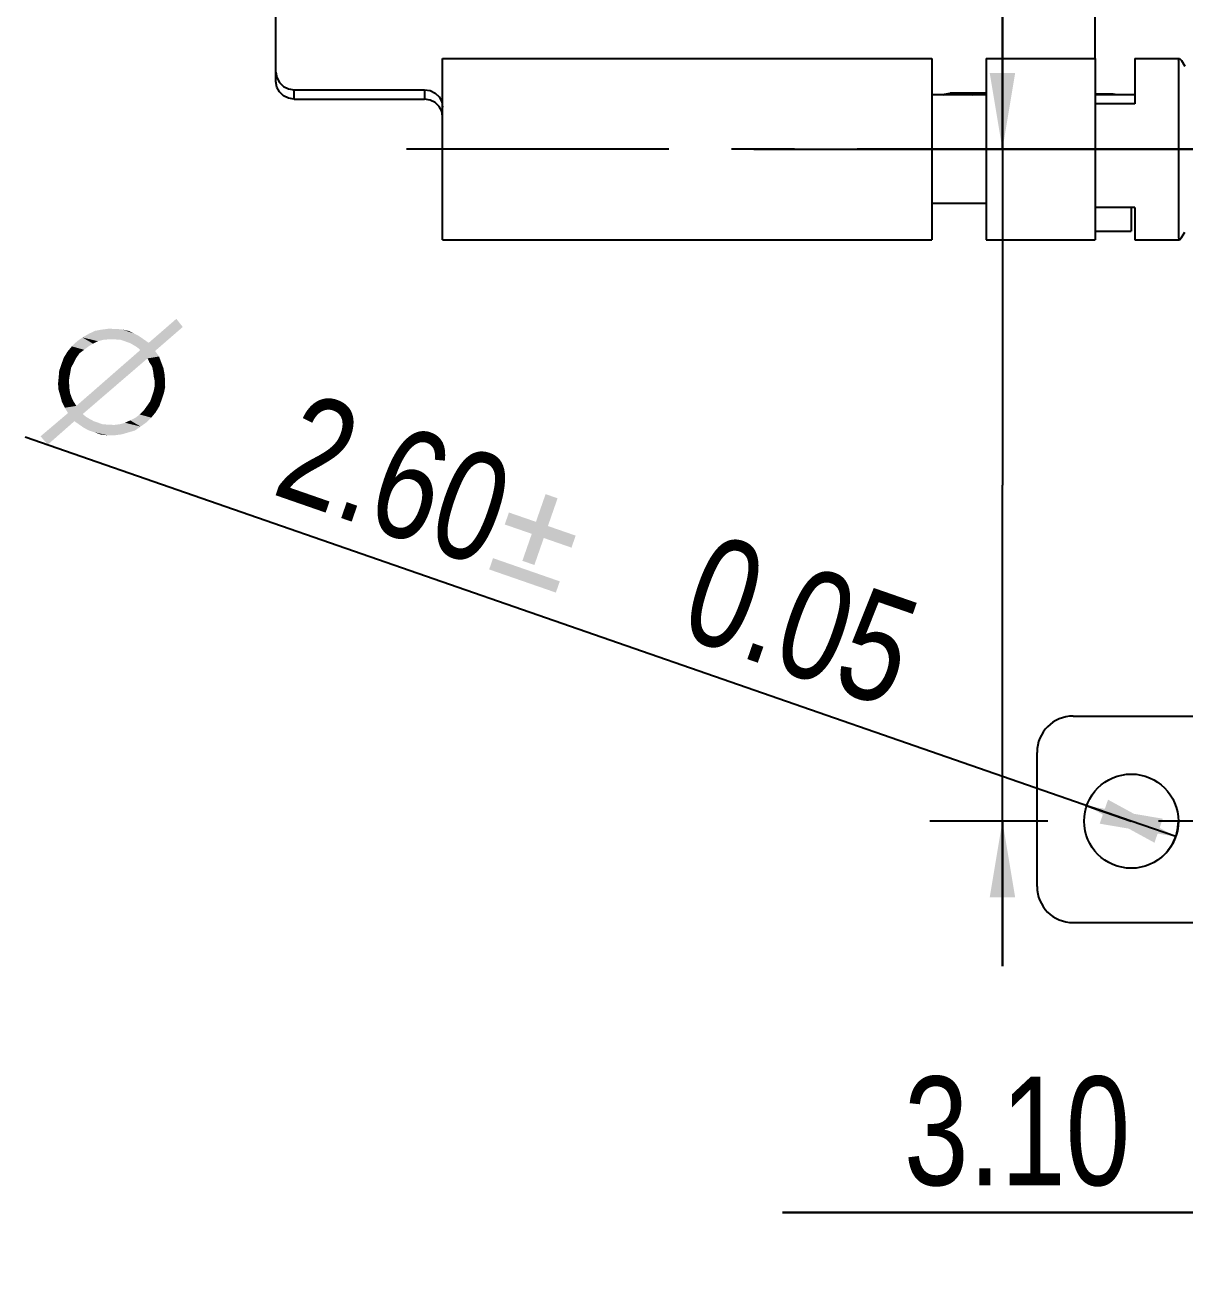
# Model space of a CAD drawing. Header units: millimetres. Extents: x 0 to 420, y 0 to 297.
# Drawn here: x 285.4 to 317.39, y 129.03 to 163.79 of the extents above; entities that cross this region are included whole.
import ezdxf
from ezdxf.enums import TextEntityAlignment as Align

# ---------------------------------------------------------------- set-up
doc = ezdxf.new("R2010")
doc.units = ezdxf.units.MM
doc.header["$LTSCALE"] = 23.1
doc.linetypes.add('CENTER', pattern=[0.6, 0.375, -0.075, 0.075, -0.075])
doc.layers.get('0').update_dxf_attribs({"linetype": 'CONTINUOUS'})
doc.layers.add('02___PRT_ALL_AXES', color=7, linetype='CONTINUOUS')
doc.layers.add('ASSEM_MEM', color=7, linetype='CONTINUOUS')
doc.styles.get("Standard").update_dxf_attribs({"font": 'txt', "width": 0.8})
doc.dimstyles.new('DIMSTYLE_1', dxfattribs={"dimtxt": 3, "dimasz": 2.1, "dimexe": 2, "dimexo": 1, "dimgap": 0.75, "dimtad": 1, "dimzin": 0, "dimdsep": 46, "dimtxsty": 'STANDARD', "dimblk": '_FILLED', "dimblk1": '_FILLED', "dimblk2": '_FILLED', "dimcen": 0.09, "dimazin": 0, "dimtol": 1, "dimtp": 0.05, "dimtm": 0.05, "dimtfac": 1, "dimtofl": 0, "dimtmove": 0, "dimatfit": 3, "dimldrblk": '_FILLED', "dimfxl": 1, "dimtolj": 1, "dimtzin": 0, "dimarcsym": 0})
doc.dimstyles.new('DIMSTYLE_3', dxfattribs={"dimtxt": 3, "dimasz": 2.1, "dimexe": 2, "dimexo": 1, "dimgap": 0.75, "dimtad": 1, "dimzin": 0, "dimdsep": 46, "dimtxsty": 'STANDARD', "dimblk": '_FILLED', "dimblk1": '_FILLED', "dimblk2": '_FILLED', "dimcen": 0.09, "dimazin": 0, "dimtp": 0.01, "dimtm": 0.01, "dimtfac": 1, "dimtofl": 0, "dimtmove": 0, "dimatfit": 3, "dimldrblk": '_FILLED', "dimfxl": 1, "dimtolj": 1, "dimtzin": 0, "dimarcsym": 0})
doc.dimstyles.new('DIMSTYLE_4', dxfattribs={"dimtxt": 3, "dimasz": 2.1, "dimexe": 2, "dimexo": 1, "dimtad": 1, "dimzin": 0, "dimdsep": 46, "dimtxsty": 'STANDARD', "dimblk": '_FILLED', "dimblk1": '_FILLED', "dimblk2": '_FILLED', "dimcen": 0.09, "dimazin": 0, "dimtol": 1, "dimtp": 0.05, "dimtm": 0.05, "dimtfac": 1, "dimtmove": 0, "dimatfit": 2, "dimldrblk": '_FILLED', "dimfxl": 1, "dimtolj": 1, "dimtzin": 0, "dimarcsym": 0})

# ---------------------------------------------------------------- blocks, each defined once
blk = doc.blocks.new('_FILLED')
at = {"color": 0, "linetype": 'BYBLOCK'}
blk.add_solid([(0, 0), (-1, 0.167), (-1, -0.167)], dxfattribs=at)
blk = doc.blocks.new('*D25')
at = {"color": 7, "linetype": 'CONTINUOUS'}
for p, q in [((327.931, 160.373), (327.931, 200.388)), ((327.931, 200.388), (327.931, 151.098)), ((305.501, 160.373), (329.931, 160.373)), ((327.931, 137.823), (327.931, 151.098)), ((328.915, 141.823), (325.931, 141.823)), ((327.931, 141.823), (327.931, 137.823))]:
    blk.add_line(p, q, dxfattribs=at)
at = {"color": 7, "linetype": 'CONTINUOUS', "xscale": 2.1, "yscale": 2.1, "zscale": 2.1}
for p, rotation in [((327.931, 160.373), 270), ((327.931, 141.823), 90)]:
    blk.add_blockref('_FILLED', p, dxfattribs=dict(at, rotation=rotation))
at = {"color": 7, "linetype": 'CONTINUOUS', "width": 0.8}
for s, p in [('0.05', (327.181, 190.788)), ('18.55', (327.181, 176.524))]:
    blk.add_text(s, height=3, rotation=90, dxfattribs=at).set_placement(p)
blk = doc.blocks.new('*D26')
at = {"color": 7, "linetype": 'CONTINUOUS'}
for p, q in [((318.667, 160.373), (318.667, 186.946)), ((318.667, 186.946), (318.667, 151.098)), ((317.715, 160.373), (316.667, 160.373)), ((318.667, 137.823), (318.667, 151.098)), ((320.215, 141.823), (316.667, 141.823)), ((318.667, 141.823), (318.667, 137.823))]:
    blk.add_line(p, q, dxfattribs=at)
at = {"color": 7, "linetype": 'CONTINUOUS', "xscale": 2.1, "yscale": 2.1, "zscale": 2.1}
for p, rotation in [((318.667, 160.373), 270), ((318.667, 141.823), 90)]:
    blk.add_blockref('_FILLED', p, dxfattribs=dict(at, rotation=rotation))
at = {"color": 7, "linetype": 'CONTINUOUS', "insert": (314.917, 174.946), "char_height": 3, "width": 12, "attachment_point": 1, "rotation": 90, "line_spacing_factor": 0.9}
blk.add_mtext('18.55', dxfattribs=at)
blk = doc.blocks.new('*D27')
at = {"color": 7, "linetype": 'CONTINUOUS'}
for p, q in [((312.361, 160.373), (312.361, 187.179)), ((312.361, 187.179), (312.361, 151.098)), ((308.926, 160.373), (314.361, 160.373)), ((312.361, 137.823), (312.361, 151.098)), ((313.615, 141.823), (310.361, 141.823)), ((312.361, 141.823), (312.361, 137.823))]:
    blk.add_line(p, q, dxfattribs=at)
at = {"color": 7, "linetype": 'CONTINUOUS', "xscale": 2.1, "yscale": 2.1, "zscale": 2.1}
for p, rotation in [((312.361, 160.373), 270), ((312.361, 141.823), 90)]:
    blk.add_blockref('_FILLED', p, dxfattribs=dict(at, rotation=rotation))
at = {"color": 7, "linetype": 'CONTINUOUS', "insert": (308.611, 175.179), "char_height": 3, "width": 12, "attachment_point": 1, "rotation": 90, "line_spacing_factor": 0.9}
blk.add_mtext('18.55', dxfattribs=at)
blk = doc.blocks.new('*D28')
at = {"color": 7, "linetype": 'CONTINUOUS'}
for p, q in [((311.06, 160.373), (360.266, 160.373)), ((358.266, 160.373), (358.266, 151.098)), ((358.266, 141.823), (358.266, 151.098)), ((335.115, 141.823), (360.266, 141.823))]:
    blk.add_line(p, q, dxfattribs=at)
at = {"color": 7, "linetype": 'CONTINUOUS', "xscale": 2.1, "yscale": 2.1, "zscale": 2.1}
for p, rotation in [((358.266, 160.373), 90), ((358.266, 141.823), 270)]:
    blk.add_blockref('_FILLED', p, dxfattribs=dict(at, rotation=rotation))
at = {"color": 7, "linetype": 'CONTINUOUS', "insert": (354.516, 151.098), "char_height": 3, "width": 12, "attachment_point": 2, "rotation": 90, "line_spacing_factor": 0.9}
blk.add_mtext('18.55', dxfattribs=at)
blk = doc.blocks.new('*D31')
at = {"color": 7, "linetype": 'CONTINUOUS'}
for p, q in [((315.915, 141.823), (285.397, 152.426)), ((314.687, 142.249), (315.915, 141.823)), ((317.143, 141.396), (315.915, 141.823))]:
    blk.add_line(p, q, dxfattribs=at)
at = {"color": 7, "linetype": 'CONTINUOUS', "xscale": 2.1, "yscale": 2.1, "zscale": 2.1}
for p, rotation in [((314.687, 142.249), 160.8397905822), ((317.143, 141.396), 340.8397905822)]:
    blk.add_blockref('_FILLED', p, dxfattribs=dict(at, rotation=rotation))
at = {"color": 7, "linetype": 'CONTINUOUS', "width": 0.8}
for s, p in [('2.60', (298.053, 148.823)), ('0.05', (309.26, 144.929))]:
    blk.add_text(s, height=3, rotation=-19.1602, dxfattribs=at).set_placement(p, align=Align.RIGHT)
blk = doc.blocks.new('*D42')
at = {"color": 7, "linetype": 'CONTINUOUS'}
for p, q in [((319.865, 140.823), (319.865, 129.025)), ((322.965, 140.823), (322.965, 129.025)), ((319.865, 131.025), (306.289, 131.025)), ((306.289, 131.025), (321.415, 131.025)), ((326.965, 131.025), (321.415, 131.025)), ((322.965, 131.025), (326.965, 131.025))]:
    blk.add_line(p, q, dxfattribs=at)
at = {"color": 7, "linetype": 'CONTINUOUS', "xscale": 2.1, "yscale": 2.1, "zscale": 2.1}
blk.add_blockref('_FILLED', (319.865, 131.025), dxfattribs=at)
at = {"color": 7, "linetype": 'CONTINUOUS', "xscale": 2.1, "yscale": 2.1, "zscale": 2.1, "rotation": 180}
blk.add_blockref('_FILLED', (322.965, 131.025), dxfattribs=at)
at = {"color": 7, "linetype": 'CONTINUOUS', "insert": (315.889, 134.775), "char_height": 3, "width": 9.6, "attachment_point": 3, "line_spacing_factor": 0.9}
blk.add_mtext('3.10', dxfattribs=at)

msp = doc.modelspace()

# ---------------------------------------------------------------- linework, layer by layer
at = {"color": 7, "linetype": 'CONTINUOUS'}
msp.add_arc((315.915, 141.823), 1.3, 303.2712, 360, dxfattribs=at)
for points in [[(289.744, 155.465), (288.804, 155.027), (289.567, 155.689)], [(288.804, 155.027), (289.744, 155.465), (288.981, 154.803)], [(287.266, 155.005), (286.824, 155.066), (286.977, 155.175)], [(287.558, 155.112), (286.977, 155.175), (287.152, 155.276)], [(287.558, 155.112), (287.406, 155.072), (286.977, 155.175)], [(286.977, 155.175), (287.406, 155.072), (287.266, 155.005)], [(288.022, 155.113), (287.152, 155.276), (287.319, 155.357)], [(287.863, 155.122), (287.725, 155.124), (287.152, 155.276)], [(288.022, 155.113), (287.863, 155.122), (287.152, 155.276)], [(287.152, 155.276), (287.725, 155.124), (287.558, 155.112)], [(288.981, 154.803), (287.319, 155.357), (287.493, 155.39)], [(288.022, 155.113), (287.319, 155.357), (288.981, 154.803)], [(288.804, 155.027), (287.493, 155.39), (287.687, 155.415)], [(288.981, 154.803), (287.493, 155.39), (288.804, 155.027)], [(288.673, 155.119), (287.687, 155.415), (287.895, 155.412)], [(287.687, 155.415), (288.673, 155.119), (288.804, 155.027)], [(288.405, 155.281), (288.543, 155.21), (287.895, 155.412)], [(288.405, 155.281), (287.895, 155.412), (288.074, 155.396)], [(287.895, 155.412), (288.543, 155.21), (288.673, 155.119)], [(288.167, 155.063), (288.022, 155.113), (288.981, 154.803)], [(288.074, 155.396), (288.268, 155.352), (288.405, 155.281)], [(286.804, 154.609), (286.458, 154.613), (286.564, 154.785)], [(286.896, 154.739), (286.564, 154.785), (286.684, 154.929)], [(286.564, 154.785), (286.896, 154.739), (286.804, 154.609)], [(287.148, 154.93), (286.684, 154.929), (286.824, 155.066)], [(287.148, 154.93), (287.022, 154.835), (286.684, 154.929)], [(286.684, 154.929), (287.022, 154.835), (286.896, 154.739)], [(288.771, 154.598), (286.808, 153.286), (288.573, 154.829)], [(286.824, 155.066), (287.266, 155.005), (287.148, 154.93)], [(288.291, 155.02), (288.167, 155.063), (288.981, 154.803)], [(288.388, 154.963), (288.291, 155.02), (288.981, 154.803)], [(288.484, 154.906), (288.388, 154.963), (288.981, 154.803)], [(288.573, 154.829), (288.484, 154.906), (288.981, 154.803)], [(288.573, 154.829), (288.981, 154.803), (289.09, 154.649)], [(288.573, 154.829), (289.09, 154.649), (288.771, 154.598)], [(286.662, 154.334), (286.336, 154.262), (286.393, 154.427)], [(286.733, 154.471), (286.393, 154.427), (286.458, 154.613)], [(286.393, 154.427), (286.733, 154.471), (286.662, 154.334)], [(286.458, 154.613), (286.804, 154.609), (286.733, 154.471)], [(286.808, 153.286), (288.771, 154.598), (286.985, 153.062)], [(289.09, 154.649), (289.15, 154.489), (288.771, 154.598)], [(288.825, 154.486), (288.771, 154.598), (289.15, 154.489)], [(288.825, 154.486), (289.15, 154.489), (289.211, 154.329)], [(289.211, 154.329), (288.899, 154.368), (288.825, 154.486)], [(286.608, 153.912), (286.303, 153.902), (286.32, 154.082)], [(286.61, 154.051), (286.32, 154.082), (286.336, 154.262)], [(286.32, 154.082), (286.61, 154.051), (286.608, 153.912)], [(286.662, 154.334), (286.64, 154.203), (286.336, 154.262)], [(286.336, 154.262), (286.64, 154.203), (286.61, 154.051)], [(288.899, 154.368), (289.211, 154.329), (289.243, 154.156)], [(289.243, 154.156), (288.926, 154.243), (288.899, 154.368)], [(288.944, 154.097), (288.926, 154.243), (289.243, 154.156)], [(288.944, 154.097), (289.243, 154.156), (289.255, 153.989)], [(289.255, 153.989), (288.971, 153.972), (288.944, 154.097)], [(286.303, 153.902), (286.608, 153.912), (286.614, 153.794)], [(286.614, 153.794), (286.315, 153.736), (286.303, 153.902)], [(286.614, 153.794), (286.633, 153.649), (286.315, 153.736)], [(286.315, 153.736), (286.633, 153.649), (286.679, 153.516)], [(286.679, 153.516), (286.368, 153.555), (286.315, 153.736)], [(289.222, 153.63), (288.939, 153.682), (288.969, 153.834)], [(289.259, 153.802), (288.969, 153.834), (288.971, 153.972)], [(288.969, 153.834), (289.259, 153.802), (289.222, 153.63)], [(288.971, 153.972), (289.255, 153.989), (289.259, 153.802)], [(286.368, 153.555), (286.679, 153.516), (286.733, 153.405)], [(286.733, 153.405), (286.408, 153.402), (286.368, 153.555)], [(286.733, 153.405), (286.808, 153.286), (286.408, 153.402)], [(286.489, 153.235), (286.408, 153.402), (286.808, 153.286)], [(289.1, 153.278), (288.754, 153.282), (288.846, 153.413)], [(289.165, 153.464), (288.846, 153.413), (288.896, 153.558)], [(288.846, 153.413), (289.165, 153.464), (289.1, 153.278)], [(288.896, 153.558), (288.939, 153.682), (289.222, 153.63)], [(288.896, 153.558), (289.222, 153.63), (289.165, 153.464)], [(286.754, 152.864), (285.821, 152.447), (286.577, 153.088)], [(286.985, 153.062), (286.489, 153.235), (286.808, 153.286)], [(286.985, 153.062), (286.577, 153.088), (286.489, 153.235)], [(287.391, 152.829), (287.536, 152.778), (286.577, 153.088)], [(287.288, 152.865), (287.391, 152.829), (286.577, 153.088)], [(287.171, 152.928), (287.288, 152.865), (286.577, 153.088)], [(287.074, 152.985), (287.171, 152.928), (286.577, 153.088)], [(286.985, 153.062), (287.074, 152.985), (286.577, 153.088)], [(288.066, 152.502), (286.577, 153.088), (287.536, 152.778)], [(286.577, 153.088), (288.066, 152.502), (286.754, 152.864)], [(288.431, 152.954), (288.557, 153.049), (288.875, 152.962)], [(288.875, 152.962), (288.557, 153.049), (288.662, 153.152)], [(288.994, 153.106), (288.662, 153.152), (288.754, 153.282)], [(288.662, 153.152), (288.994, 153.106), (288.875, 152.962)], [(288.754, 153.282), (289.1, 153.278), (288.994, 153.106)], [(285.821, 152.447), (286.754, 152.864), (286.019, 152.216)], [(286.754, 152.864), (288.066, 152.502), (287.871, 152.476)], [(287.871, 152.476), (286.885, 152.773), (286.754, 152.864)], [(286.885, 152.773), (287.871, 152.476), (287.684, 152.472)], [(287.684, 152.472), (287.015, 152.681), (286.885, 152.773)], [(287.153, 152.61), (287.015, 152.681), (287.684, 152.472)], [(288.246, 152.555), (287.536, 152.778), (287.695, 152.769)], [(287.536, 152.778), (288.246, 152.555), (288.066, 152.502)], [(287.695, 152.769), (287.854, 152.761), (288.427, 152.608)], [(287.695, 152.769), (288.427, 152.608), (288.246, 152.555)], [(288.427, 152.608), (287.854, 152.761), (288, 152.779)], [(288, 152.779), (288.153, 152.819), (288.581, 152.717)], [(288, 152.779), (288.581, 152.717), (288.427, 152.608)], [(288.581, 152.717), (288.153, 152.819), (288.292, 152.887)], [(288.734, 152.826), (288.292, 152.887), (288.431, 152.954)], [(288.292, 152.887), (288.734, 152.826), (288.581, 152.717)], [(288.431, 152.954), (288.875, 152.962), (288.734, 152.826)], [(287.298, 152.56), (287.153, 152.61), (287.684, 152.472)], [(287.298, 152.56), (287.684, 152.472), (287.484, 152.495)], [(300.086, 150.736), (299.489, 150.086), (299.755, 150.851)], [(299.489, 150.086), (300.086, 150.736), (299.82, 149.971)], [(299.489, 150.086), (298.629, 150.013), (298.744, 150.344)], [(299.489, 150.086), (299.82, 149.971), (298.629, 150.013)], [(299.82, 149.971), (300.585, 149.705), (298.629, 150.013)], [(299.374, 149.755), (298.629, 150.013), (300.585, 149.705)], [(299.705, 149.64), (299.115, 149.01), (299.374, 149.755)], [(299.115, 149.01), (299.705, 149.64), (299.446, 148.895)], [(299.705, 149.64), (299.374, 149.755), (300.585, 149.705)], [(299.705, 149.64), (300.585, 149.705), (300.47, 149.374)], [(300.147, 148.443), (298.198, 148.772), (298.306, 149.083)], [(298.198, 148.772), (300.147, 148.443), (300.039, 148.133)]]:
    msp.add_solid(points, dxfattribs=at)
at = {"layer": '02___PRT_ALL_AXES', "color": 7, "linetype": 'CENTER'}
msp.add_line((317.015, 160.373), (295.915, 160.373), dxfattribs=at)
at = {"layer": 'ASSEM_MEM', "color": 7, "linetype": 'CONTINUOUS'}
for p, q in [((314.915, 162.873), (314.915, 166.013)), ((292.315, 162.496), (292.315, 165.007)), ((296.915, 162.873), (310.415, 162.873)), ((296.915, 157.873), (296.915, 162.873)), ((310.415, 162.873), (310.415, 157.873)), ((311.915, 162.873), (314.915, 162.873)), ((311.915, 162.873), (311.915, 157.873)), ((314.915, 162.873), (314.915, 157.873)), ((316.015, 162.873), (317.247, 162.873)), ((316.015, 162.873), (316.015, 161.623)), ((317.22, 162.822), (317.246, 162.873)), ((292.315, 162.237), (292.315, 162.496)), ((317.215, 162.714), (317.215, 158.031)), ((292.815, 162.013), (296.415, 162.013)), ((292.815, 161.754), (292.815, 162.013)), ((292.815, 161.754), (296.415, 161.754)), ((296.415, 162.013), (296.415, 161.754)), ((311.915, 161.873), (310.415, 161.873)), ((311.915, 161.916), (310.915, 161.916)), ((310.915, 161.916), (310.915, 161.873)), ((311.415, 161.89), (311.915, 161.89)), ((311.415, 161.89), (311.531, 161.873)), ((311.415, 161.89), (311.415, 161.873)), ((315.415, 161.89), (314.915, 161.89)), ((316.015, 161.873), (314.915, 161.873)), ((315.531, 161.873), (315.415, 161.89)), ((296.915, 161.271), (296.89, 161.42)), ((316.015, 161.623), (314.915, 161.623)), ((311.915, 158.873), (310.415, 158.873)), ((316.015, 158.766), (314.915, 158.766)), ((315.915, 158.766), (315.915, 158.107)), ((316.015, 158.766), (316.015, 157.873)), ((296.915, 157.873), (310.415, 157.873)), ((311.915, 157.873), (314.915, 157.873)), ((314.915, 158.107), (315.915, 158.107)), ((316.015, 157.873), (317.247, 157.873)), ((317.22, 157.923), (317.246, 157.873)), ((314.315, 144.723), (338.115, 144.723)), ((313.315, 140.023), (313.315, 143.723)), ((314.315, 139.023), (337.115, 139.023))]:
    msp.add_line(p, q, dxfattribs=at)
for points in [[(317.22, 162.822), (317.216, 162.776), (317.215, 162.714)], [(317.246, 162.873), (317.303, 162.818), (317.393, 162.664)], [(292.315, 162.496), (292.339, 162.347), (292.41, 162.212), (292.521, 162.105), (292.66, 162.036), (292.815, 162.013)], [(292.815, 161.754), (292.66, 161.778), (292.521, 161.846), (292.41, 161.953), (292.339, 162.088), (292.315, 162.237)], [(296.415, 162.013), (296.569, 161.989), (296.709, 161.921), (296.819, 161.814)], [(296.89, 161.42), (296.819, 161.555), (296.709, 161.662), (296.569, 161.73), (296.415, 161.754)], [(296.819, 161.814), (296.89, 161.679), (296.915, 161.53)], [(310.72, 161.873), (310.76, 161.893), (310.915, 161.916)], [(317.215, 158.031), (317.216, 157.969), (317.22, 157.923)], [(317.246, 157.873), (317.305, 157.93), (317.393, 158.081)]]:
    msp.add_lwpolyline(points, dxfattribs=at)
msp.add_circle((315.915, 141.823), 1.3, dxfattribs=at)
for centre, start, end in [((314.315, 143.723), 90, 180), ((314.315, 140.023), 180, 270)]:
    msp.add_arc(centre, 1, start, end, dxfattribs=at)

# ---------------------------------------------------------------- dimensions: what is measured, and where the dimension line sits
at = {"color": 7, "linetype": 'CONTINUOUS'}
dim = msp.add_linear_dim(base=(327.931, 141.823), p1=(304.501, 160.373), p2=(324.931, 141.823), angle=270, text='{\\fSymbol_ASME;\\W1.0;□}<>', dimstyle='DIMSTYLE_1', dxfattribs=at)
dim.commit()
dim.dimension.update_dxf_attribs({"geometry": '*D25', "text_midpoint": (327.931, 188.456), "dimtype": 160})
for base, p1, p2, picture, middle in [((312.361, 141.823), (307.926, 160.373), (309.361, 141.823), '*D27', (312.361, 181.554)), ((318.667, 141.823), (315.667, 160.373), (315.667, 141.823), '*D26', (318.667, 181.321)), ((358.266, 141.823), (310.06, 160.373), (334.115, 141.823), '*D28', (358.266, 151.473))]:
    dim = msp.add_linear_dim(base=base, p1=p1, p2=p2, angle=270, dimstyle='DIMSTYLE_3', dxfattribs=at)
    dim.commit()
    dim.dimension.update_dxf_attribs({"geometry": picture, "text_midpoint": middle, "dimtype": 160})
dim = msp.add_diameter_dim_2p(p1=(314.687, 142.249), p2=(317.143, 141.396), text='{\\fSymbol_ASME;\\W1.0;⌀}<>', dimstyle='DIMSTYLE_4', override={"dimpost": '<>'}, dxfattribs=at)
dim.commit()
dim.dimension.update_dxf_attribs({"geometry": '*D31', "text_midpoint": (299.615, 149.868), "dimtype": 163})
dim = msp.add_linear_dim(base=(322.965, 131.025), p1=(319.865, 141.823), p2=(322.965, 141.823), dimstyle='DIMSTYLE_3', dxfattribs=at)
dim.commit()
dim.dimension.update_dxf_attribs({"geometry": '*D42', "text_midpoint": (311.089, 131.025), "dimtype": 160})

doc.saveas('drawing.dxf')
